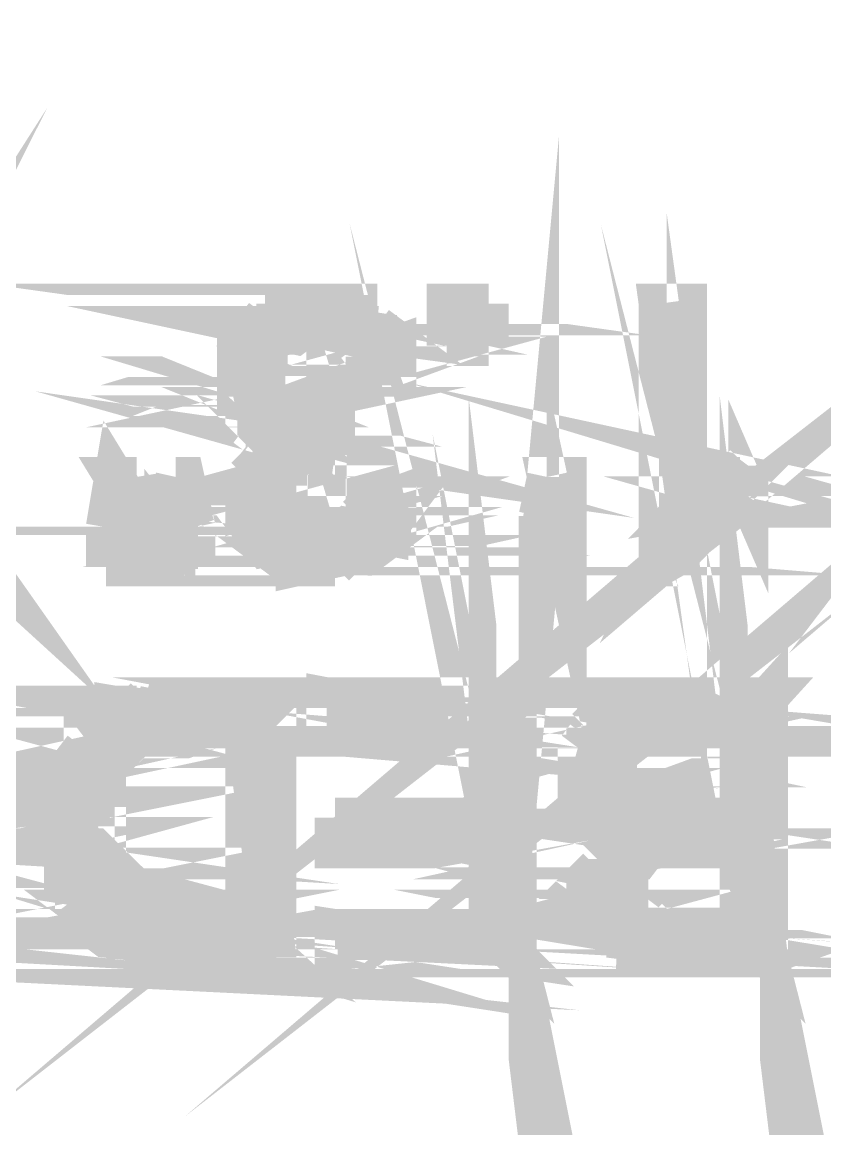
# Model space of a CAD drawing. Header units: inches. Extents: x -524 to 1067, y -71 to 1110.
# Drawn here: x 526.62 to 545.13, y 157.25 to 182.77 of the extents above; entities that cross this region are included whole.
import ezdxf

# ---------------------------------------------------------------- set-up
doc = ezdxf.new("R2010")
doc.units = ezdxf.units.IN
doc.header["$MEASUREMENT"] = 0
doc.layers.add('H', color=7, linetype='Continuous')
doc.layers.add('P', color=7, linetype='Continuous')

msp = doc.modelspace()

# ---------------------------------------------------------------- hatches: boundary and pattern name
at = {"layer": 'H', "linetype": 'Continuous'}
for points in [[(532.029, 175.761), (532.288, 175.951), (532.482, 175.951), (532.482, 176.21), (534.347, 176.21), (534.347, 175.951), (534.799, 175.951), (534.799, 175.761), (532.029, 175.761)], [(536.474, 175.308), (536.474, 176.21), (537.376, 176.21), (537.376, 175.308), (536.474, 175.308)], [(542.011, 171.575), (541.3, 170.159), (541.3, 176.21), (542.011, 176.21), (542.011, 171.575)], [(531.839, 175.502), (532.029, 175.761), (533.19, 175.761), (532.996, 175.502), (531.839, 175.502)], [(535.058, 175.502), (533.639, 175.761), (533.898, 175.761), (535.058, 175.502)], [(535.058, 175.502), (533.639, 175.761), (534.799, 175.761), (535.058, 175.502)], [(535.314, 175.308), (534.347, 175.502), (533.898, 175.502), (533.898, 175.761), (535.058, 175.502), (535.314, 175.308)], [(531.839, 175.308), (531.839, 175.502), (532.741, 175.502), (532.741, 175.308), (532.482, 175.308), (531.58, 175.053), (531.58, 175.308), (531.839, 175.308)], [(534.347, 175.308), (534.347, 175.502), (535.314, 175.308), (534.347, 175.308)], [(531.58, 174.6), (531.58, 175.053), (532.482, 175.308), (532.482, 175.053), (532.288, 175.053), (532.288, 174.341), (531.58, 174.6)], [(534.606, 174.6), (534.606, 175.053), (534.347, 175.308), (535.314, 175.308), (535.314, 174.6), (534.606, 174.6)], [(531.58, 174.341), (531.58, 174.6), (532.288, 174.341), (531.58, 174.341)], [(531.58, 173.699), (531.58, 174.341), (532.288, 174.341), (532.288, 173.892), (532.482, 173.892), (532.482, 173.699), (531.58, 173.699)], [(531.839, 173.443), (531.839, 173.699), (532.482, 173.699), (532.741, 173.443), (531.839, 173.443)], [(532.029, 173.184), (531.839, 173.443), (533.19, 173.443), (532.029, 173.184)], [(532.029, 173.184), (533.19, 173.443), (533.449, 173.184), (532.029, 173.184)], [(533.898, 172.735), (533.449, 173.184), (533.639, 173.184), (533.639, 173.443), (533.898, 172.735)], [(533.898, 172.735), (533.639, 173.443), (533.898, 173.443), (533.898, 172.735)], [(533.898, 172.735), (532.482, 172.991), (532.354, 173.119), (532.029, 173.184), (532.288, 173.184), (532.354, 173.119), (533.898, 172.735)], [(533.898, 172.735), (532.029, 173.184), (533.449, 173.184), (533.898, 172.735)], [(532.288, 172.735), (532.482, 172.991), (533.898, 172.735), (532.288, 172.735)], [(532.029, 172.476), (532.288, 172.735), (533.19, 172.735), (533.19, 172.476), (532.029, 172.476)], [(528.554, 170.159), (528.554, 171.126), (528.813, 172.283), (529.262, 172.283), (529.521, 171.126), (529.521, 170.159), (528.554, 170.159)], [(529.97, 170.159), (529.97, 171.126), (530.164, 172.283), (530.423, 172.283), (530.678, 171.126), (530.678, 170.159), (529.97, 170.159)], [(531.839, 171.126), (531.839, 172.283), (532.029, 172.476), (532.741, 172.476), (532.741, 172.283), (532.482, 172.283), (532.482, 171.316), (532.741, 171.316), (531.839, 171.126)], [(538.533, 170.159), (538.533, 171.316), (538.792, 172.283), (539.241, 172.283), (539.241, 170.159), (538.533, 170.159)], [(543.427, 171.834), (542.719, 172.024), (542.909, 172.283), (543.427, 171.834)], [(543.427, 171.834), (542.909, 172.283), (543.168, 172.283), (543.427, 171.834)], [(543.427, 171.834), (543.168, 172.283), (543.427, 172.476), (543.427, 171.834)], [(542.267, 171.834), (542.46, 172.024), (542.719, 172.024), (543.427, 171.834), (542.267, 171.834)], [(534.606, 171.575), (534.606, 171.834), (535.314, 171.834), (535.314, 171.316), (535.058, 171.126), (535.058, 170.867), (534.157, 171.126), (534.347, 171.126), (534.347, 171.316), (534.606, 171.575)], [(542.011, 171.575), (543.427, 171.834), (543.168, 171.575), (542.011, 171.575)], [(542.011, 171.575), (542.267, 171.834), (543.427, 171.834), (542.011, 171.575)], [(542.719, 171.316), (541.3, 170.159), (542.011, 171.575), (542.909, 171.575), (542.909, 171.316), (542.719, 171.316)], [(532.029, 170.867), (532.029, 171.126), (531.839, 171.126), (532.741, 171.316), (532.741, 171.126), (532.996, 170.867), (532.029, 170.867)], [(541.3, 170.159), (542.719, 171.316), (542.46, 171.126), (541.3, 170.159)], [(533.898, 170.867), (534.157, 171.126), (535.058, 170.867), (533.898, 170.867)], [(541.3, 170.159), (542.267, 170.932), (542.267, 171.126), (542.46, 171.126), (542.267, 170.932), (542.267, 170.867), (541.3, 170.159)], [(532.288, 170.673), (532.029, 170.867), (533.449, 170.867), (532.288, 170.673)], [(532.288, 170.673), (533.449, 170.867), (534.799, 170.673), (532.288, 170.673)], [(534.799, 170.673), (533.449, 170.867), (534.799, 170.867), (534.799, 170.673)], [(541.3, 170.159), (542.267, 170.867), (542.011, 170.673), (541.3, 170.159)], [(532.482, 170.418), (532.288, 170.673), (534.799, 170.673), (534.606, 170.418), (532.482, 170.418)], [(541.3, 170.159), (542.011, 170.673), (541.752, 170.418), (541.3, 170.159)], [(532.996, 170.159), (532.996, 170.418), (534.157, 170.418), (533.898, 170.159), (532.996, 170.159)], [(541.3, 170.159), (541.752, 170.418), (541.752, 170.159), (541.3, 170.159)], [(531.839, 166.49), (529.262, 166.939), (529.521, 167.198), (531.839, 166.49)], [(531.839, 166.49), (529.521, 167.198), (529.711, 167.198), (531.839, 166.49)], [(531.839, 166.49), (529.711, 167.198), (530.164, 167.198), (531.839, 166.49)], [(531.839, 166.49), (530.164, 167.198), (530.423, 167.198), (531.839, 166.49)], [(531.839, 166.49), (530.423, 167.198), (532.482, 167.198), (532.482, 161.147), (531.839, 166.49)], [(533.639, 166.49), (533.639, 167.198), (538.084, 167.198), (537.376, 166.49), (533.639, 166.49)], [(538.084, 161.147), (537.376, 166.49), (538.084, 167.198), (538.084, 161.147)], [(543.168, 166.49), (540.402, 166.939), (540.591, 166.939), (540.591, 167.198), (543.168, 166.49)], [(543.168, 166.49), (540.591, 167.198), (541.11, 167.198), (543.168, 166.49)], [(543.168, 166.49), (541.11, 167.198), (541.3, 167.198), (543.168, 166.49)], [(543.168, 166.49), (541.3, 167.198), (541.752, 167.198), (543.168, 166.49)], [(543.168, 166.49), (541.752, 167.198), (543.876, 167.198), (543.876, 161.147), (543.168, 166.49)], [(531.839, 166.49), (528.554, 166.68), (528.813, 166.68), (528.813, 166.939), (531.839, 166.49)], [(531.839, 166.49), (528.813, 166.939), (529.262, 166.939), (531.839, 166.49)], [(543.168, 166.49), (539.949, 166.68), (540.143, 166.68), (540.143, 166.939), (543.168, 166.49)], [(543.168, 166.49), (540.143, 166.939), (540.402, 166.939), (543.168, 166.49)], [(528.361, 166.49), (528.554, 166.68), (531.839, 166.49), (528.361, 166.49)], [(539.694, 166.49), (539.949, 166.68), (543.168, 166.49), (539.694, 166.49)], [(528.105, 166.231), (528.361, 166.49), (529.711, 166.49), (529.521, 166.231), (528.105, 166.231)], [(532.482, 161.147), (531.839, 161.855), (531.839, 166.49), (532.482, 161.147)], [(538.084, 161.147), (537.376, 163.72), (537.376, 166.49), (538.084, 161.147)], [(539.694, 166.231), (539.694, 166.49), (540.851, 166.49), (540.851, 166.231), (539.694, 166.231)], [(543.876, 161.147), (543.168, 163.72), (543.168, 166.49), (543.876, 161.147)], [(528.105, 166.038), (528.105, 166.231), (529.262, 166.231), (529.003, 166.038), (528.105, 166.038)], [(539.434, 166.038), (540.591, 166.231), (540.402, 166.038), (539.434, 166.038)], [(539.434, 166.038), (539.694, 166.231), (540.591, 166.231), (539.434, 166.038)], [(527.846, 165.782), (528.105, 166.038), (529.003, 166.038), (528.554, 165.523), (528.554, 164.622), (528.361, 164.622), (528.361, 163.72), (528.554, 163.465), (528.554, 162.753), (528.813, 162.753), (527.846, 162.563), (527.846, 163.012), (527.653, 163.271), (527.653, 165.071), (527.846, 165.33), (527.846, 165.782)], [(539.434, 164.881), (539.434, 166.038), (540.402, 166.038), (540.402, 165.523), (540.143, 165.523), (540.143, 165.33), (540.402, 165.071), (539.434, 164.881)], [(539.434, 164.881), (540.402, 165.071), (540.402, 164.881), (539.434, 164.881)], [(539.694, 164.622), (539.434, 164.881), (540.402, 164.881), (540.591, 164.622), (539.694, 164.622)], [(539.949, 164.363), (539.694, 164.622), (540.851, 164.622), (539.949, 164.363)], [(539.949, 164.363), (540.851, 164.622), (541.11, 164.363), (539.949, 164.363)], [(533.898, 163.72), (533.898, 164.363), (537.376, 163.72), (533.898, 163.72)], [(537.376, 163.72), (533.898, 164.363), (537.376, 164.363), (537.376, 163.72)], [(543.168, 163.72), (540.143, 164.173), (539.949, 164.363), (543.168, 163.72)], [(543.168, 163.72), (539.949, 164.363), (541.752, 164.363), (543.168, 163.72)], [(543.168, 163.72), (541.752, 164.363), (543.168, 164.363), (543.168, 163.72)], [(543.168, 163.72), (540.143, 164.173), (540.402, 164.173), (543.168, 163.72)], [(543.168, 163.72), (540.591, 163.914), (540.402, 164.173), (543.168, 163.72)], [(540.143, 163.72), (540.402, 163.914), (540.591, 163.914), (543.168, 163.72), (540.143, 163.72)], [(538.084, 161.147), (537.376, 161.855), (537.376, 163.72), (538.084, 161.147)], [(539.949, 163.271), (539.949, 163.465), (541.11, 163.72), (540.851, 163.465), (540.591, 163.465), (540.591, 163.271), (539.949, 163.271)], [(539.949, 163.465), (541.11, 163.72), (541.3, 163.72), (539.949, 163.465)], [(539.949, 163.465), (540.143, 163.72), (541.3, 163.72), (539.949, 163.465)], [(543.876, 161.147), (543.168, 161.855), (543.168, 163.72), (543.876, 161.147)], [(539.694, 163.012), (539.949, 163.271), (540.591, 163.012), (539.694, 163.012)], [(540.591, 163.012), (539.949, 163.271), (540.591, 163.271), (540.591, 163.012)], [(540.591, 162.563), (539.694, 162.753), (540.591, 163.012), (540.591, 162.563)], [(539.694, 162.753), (539.694, 163.012), (540.591, 163.012), (539.694, 162.753)], [(528.361, 162.111), (527.846, 162.563), (528.813, 162.753), (528.813, 162.563), (529.003, 162.304), (529.262, 162.304), (528.361, 162.111)], [(539.694, 162.304), (539.694, 162.753), (540.591, 162.563), (540.591, 162.304), (539.694, 162.304)], [(528.361, 162.111), (529.262, 162.304), (529.262, 162.111), (528.361, 162.111)], [(539.949, 161.855), (539.949, 162.304), (540.591, 162.304), (540.851, 162.111), (539.949, 161.855)], [(528.361, 161.855), (529.711, 162.111), (529.97, 161.855), (528.361, 161.855)], [(528.361, 161.855), (528.361, 162.111), (529.711, 162.111), (528.361, 161.855)], [(539.949, 161.855), (541.11, 162.111), (541.3, 161.855), (539.949, 161.855)], [(539.949, 161.855), (540.851, 162.111), (541.11, 162.111), (539.949, 161.855)], [(532.482, 161.147), (528.554, 161.596), (528.361, 161.855), (532.482, 161.147)], [(532.482, 161.147), (528.361, 161.855), (530.423, 161.855), (532.482, 161.147)], [(532.482, 161.147), (530.423, 161.855), (531.839, 161.855), (532.482, 161.147)], [(533.898, 161.147), (533.898, 161.855), (538.084, 161.147), (533.898, 161.147)], [(538.084, 161.147), (533.898, 161.855), (537.376, 161.855), (538.084, 161.147)], [(543.876, 161.147), (540.143, 161.596), (540.143, 161.789), (539.949, 161.855), (540.143, 161.855), (540.143, 161.789), (543.876, 161.147)], [(543.876, 161.147), (539.949, 161.855), (542.011, 161.855), (543.876, 161.147)], [(543.876, 161.147), (542.011, 161.855), (543.168, 161.855), (543.876, 161.147)], [(532.482, 161.147), (529.003, 161.403), (528.813, 161.596), (528.554, 161.596), (528.813, 161.596), (528.813, 161.596), (532.482, 161.147)], [(543.876, 161.147), (540.402, 161.403), (540.402, 161.596), (540.143, 161.596), (540.402, 161.596), (540.402, 161.596), (543.876, 161.147)], [(532.482, 161.147), (529.003, 161.403), (529.262, 161.403), (532.482, 161.147)], [(532.482, 161.147), (529.262, 161.403), (529.521, 161.403), (532.482, 161.147)], [(529.711, 161.147), (529.521, 161.403), (532.482, 161.147), (529.711, 161.147)], [(543.876, 161.147), (540.402, 161.403), (540.591, 161.403), (543.876, 161.147)], [(543.876, 161.147), (540.591, 161.403), (541.11, 161.403), (543.876, 161.147)], [(541.11, 161.147), (541.11, 161.403), (543.876, 161.147), (541.11, 161.147)]]:
    msp.add_hatch(color=256, dxfattribs=at).paths.add_polyline_path(points)

# ---------------------------------------------------------------- linework, layer by layer
at = {"layer": 'P', "const_width": 0.927}
for points in [[(542.46, 171.126), (541.3, 170.224), (542.654, 171.381)], [(547.289, 171.381), (547.095, 171.126), (545.935, 170.224), (547.289, 171.381)], [(523.211, 173.699), (522.758, 172.991), (523.211, 173.892), (523.211, 173.699)], [(538.726, 172.283), (538.533, 170.224), (538.533, 171.381)], [(541.946, 176.276), (541.3, 176.276), (541.946, 171.575), (541.946, 176.276)], [(537.376, 163.72), (538.018, 161.209), (537.376, 164.428), (537.376, 163.72)], [(543.168, 163.72), (543.811, 161.209), (543.168, 164.428), (543.168, 163.72)], [(502.801, 172.797), (501.644, 172.991), (503.06, 172.797)], [(534.347, 176.276), (532.482, 176.276), (534.347, 176.016), (534.347, 176.276)], [(532.482, 176.276), (534.347, 176.016), (532.482, 176.016)], [(532.741, 176.276), (534.347, 176.276), (532.482, 176.276), (532.741, 176.276)], [(532.482, 176.016), (532.482, 176.276)], [(534.091, 176.276), (532.741, 176.276)], [(532.741, 176.276), (532.93, 176.276)], [(534.091, 176.276), (532.741, 176.276)], [(532.741, 176.276), (534.347, 176.276), (534.091, 176.276)], [(533.19, 176.276), (533.832, 176.276), (532.93, 176.276), (533.19, 176.276)], [(533.832, 176.276), (532.93, 176.276), (534.091, 176.276), (533.832, 176.276)], [(532.93, 176.276), (534.091, 176.276), (532.93, 176.276), (532.93, 176.276), (534.091, 176.276), (532.93, 176.276)], [(534.091, 176.276), (534.091, 176.276), (532.93, 176.276)], [(533.383, 176.276), (533.639, 176.276), (533.383, 176.276), (533.19, 176.276)], [(533.19, 176.276), (533.383, 176.276)], [(533.639, 176.276), (533.19, 176.276), (533.832, 176.276), (533.639, 176.276)], [(533.639, 173.25), (533.639, 173.443), (533.832, 172.797)], [(537.376, 176.276), (536.409, 175.308)], [(537.376, 176.276), (536.409, 175.308)], [(536.409, 175.308), (536.409, 176.276), (537.376, 176.276)], [(537.376, 176.276), (537.376, 175.308), (537.376, 176.276)], [(537.376, 176.276), (537.376, 176.276)], [(537.376, 175.308), (537.376, 176.276)], [(541.3, 176.276), (541.946, 171.575)], [(541.3, 170.224), (541.3, 176.276)], [(534.799, 175.761), (532.029, 175.761), (532.222, 176.016)], [(532.482, 176.016), (534.54, 176.016), (532.222, 176.016), (532.482, 176.016)], [(534.54, 176.016), (532.222, 176.016), (534.799, 176.016), (534.54, 176.016)], [(532.222, 176.016), (534.799, 176.016), (532.222, 176.016), (532.222, 176.016), (534.799, 176.016)], [(532.222, 176.016), (534.799, 175.761), (534.799, 176.016)], [(532.222, 176.016), (534.799, 175.761)], [(534.347, 176.016), (532.482, 176.016), (534.54, 176.016), (534.347, 176.016)], [(533.19, 175.761), (532.029, 175.761), (532.93, 175.568), (533.19, 175.761)], [(531.773, 175.568), (532.029, 175.761)], [(533.383, 175.761), (532.029, 175.761)], [(532.029, 175.761), (533.383, 175.761)], [(532.029, 175.761), (532.93, 175.568)], [(532.029, 175.761), (533.383, 175.761)], [(533.383, 175.761), (532.029, 175.761), (532.029, 175.761), (533.383, 175.761)], [(532.029, 175.761), (533.383, 175.761)], [(532.029, 175.761), (533.383, 175.761)], [(533.383, 175.761), (534.799, 175.761), (532.029, 175.761)], [(534.799, 175.761), (532.029, 175.761)], [(532.029, 175.761), (534.799, 175.761)], [(532.029, 175.761), (534.799, 175.761)], [(534.799, 175.761), (532.029, 175.761), (532.029, 175.761)], [(533.383, 175.761), (534.799, 175.761)], [(534.799, 175.761), (533.383, 175.761)], [(533.383, 175.761), (533.383, 175.761)], [(534.799, 175.761), (535.058, 175.568), (533.639, 175.761)], [(533.639, 175.761), (535.058, 175.568), (533.639, 175.761)], [(533.639, 175.761), (534.799, 175.761)], [(533.832, 175.568), (533.832, 175.761)], [(533.832, 175.761), (535.058, 175.568)], [(534.799, 175.761), (534.799, 175.761)], [(535.248, 175.308), (534.091, 175.568), (535.058, 175.568)], [(532.93, 175.568), (531.773, 175.568)], [(531.773, 175.568), (532.93, 175.568)], [(532.93, 175.568), (531.773, 175.568)], [(531.773, 175.568), (532.741, 175.568), (532.93, 175.568)], [(531.773, 175.568), (532.741, 175.568)], [(532.741, 175.568), (531.773, 175.308), (531.773, 175.568)], [(532.741, 175.568), (531.773, 175.308)], [(532.93, 175.568), (531.773, 175.568)], [(535.248, 175.053), (534.54, 175.053), (535.248, 175.308), (535.248, 175.053)], [(532.741, 175.308), (532.741, 175.568)], [(535.058, 175.568), (533.832, 175.568)], [(533.832, 175.568), (534.091, 175.568)], [(535.058, 175.568), (533.832, 175.568)], [(535.248, 175.308), (534.091, 175.568)], [(534.091, 175.568), (534.347, 175.568)], [(534.091, 175.568), (535.058, 175.568)], [(535.058, 175.568), (534.091, 175.568), (534.091, 175.568), (535.058, 175.568)], [(534.091, 175.568), (535.058, 175.568)], [(534.091, 175.568), (535.058, 175.568)], [(534.347, 175.568), (535.248, 175.308), (534.347, 175.568)], [(534.347, 175.568), (535.248, 175.308)], [(535.058, 175.568), (535.248, 175.308)], [(535.058, 175.568), (535.058, 175.568)], [(540.591, 167.198), (543.168, 166.49), (540.851, 167.198), (540.591, 167.198)], [(532.482, 175.308), (531.58, 175.053), (532.482, 175.308)], [(532.741, 175.308), (531.58, 175.308)], [(531.58, 175.308), (531.773, 175.308)], [(532.741, 175.308), (531.58, 175.308)], [(531.58, 175.308), (532.482, 175.308), (532.741, 175.308)], [(531.58, 175.308), (532.482, 175.308)], [(532.482, 175.308), (531.58, 175.053), (531.58, 175.308)], [(531.773, 175.308), (532.741, 175.308)], [(531.773, 175.308), (532.741, 175.308)], [(534.54, 175.053), (535.248, 175.308), (534.347, 175.308)], [(534.347, 175.308), (534.54, 175.053)], [(535.248, 175.308), (534.347, 175.308), (534.347, 175.308)], [(534.347, 175.308), (535.248, 175.308)], [(534.347, 175.308), (535.248, 175.308)], [(535.248, 175.308), (535.248, 175.308), (534.347, 175.308)], [(534.54, 174.86), (535.248, 175.053), (535.248, 174.86)], [(536.409, 175.308), (537.376, 175.308)], [(532.222, 175.053), (531.58, 174.86), (532.222, 174.86)], [(531.58, 175.053), (532.222, 175.053), (531.58, 174.86), (531.58, 175.053)], [(531.58, 174.86), (532.222, 174.6), (531.58, 174.6), (531.58, 174.86)], [(532.482, 175.053), (531.58, 175.053), (532.222, 175.053), (532.482, 175.053)], [(531.58, 174.86), (532.222, 174.86)], [(532.222, 174.86), (531.58, 174.86)], [(531.58, 174.86), (531.58, 174.86)], [(532.222, 174.86), (531.58, 174.86)], [(531.58, 174.86), (532.222, 174.6)], [(532.222, 174.86), (532.222, 175.053)], [(532.222, 174.6), (532.222, 174.86)], [(534.54, 174.86), (535.248, 175.053), (534.54, 175.053)], [(535.248, 174.6), (534.54, 174.6), (535.248, 174.86), (535.248, 174.6)], [(534.54, 175.053), (534.54, 174.86)], [(534.54, 174.6), (535.248, 174.86)], [(535.248, 174.86), (534.54, 174.86)], [(534.54, 174.86), (534.54, 174.6)], [(535.248, 174.86), (534.54, 174.86)], [(534.54, 174.86), (535.248, 174.86), (535.248, 174.86), (534.54, 174.86)], [(535.248, 174.86), (534.54, 174.86)], [(534.54, 174.86), (534.54, 174.86)], [(535.248, 174.86), (534.54, 174.86)], [(532.222, 174.6), (531.58, 174.6), (532.222, 174.407), (532.222, 174.6)], [(532.222, 174.407), (531.58, 174.407), (531.58, 174.6)], [(531.58, 174.6), (532.222, 174.407)], [(532.222, 174.407), (531.58, 174.151), (532.222, 174.151)], [(531.58, 174.407), (532.222, 174.407), (531.58, 174.151)], [(531.58, 174.407), (532.222, 174.407)], [(532.222, 174.407), (531.58, 174.407)], [(531.58, 174.151), (531.58, 174.407)], [(531.58, 174.407), (532.222, 174.407), (532.222, 174.407)], [(532.222, 174.407), (531.58, 174.407), (532.222, 174.407)], [(531.58, 174.407), (532.222, 174.407)], [(532.222, 174.151), (532.222, 174.407)], [(531.58, 174.151), (532.222, 173.892), (531.58, 173.892)], [(531.58, 174.151), (532.222, 174.151)], [(532.222, 174.151), (531.58, 174.151)], [(531.58, 174.151), (531.58, 174.151)], [(532.222, 174.151), (531.58, 174.151)], [(531.58, 174.151), (532.222, 173.892), (532.222, 174.151)], [(531.58, 173.892), (531.58, 174.151)], [(531.58, 173.892), (532.482, 173.892), (531.58, 173.699)], [(532.482, 173.699), (531.773, 173.699), (532.741, 173.443), (532.482, 173.699)], [(532.222, 173.892), (531.58, 173.892), (532.482, 173.892), (532.222, 173.892)], [(531.58, 173.699), (531.58, 173.892)], [(532.482, 173.892), (531.58, 173.699)], [(531.58, 173.699), (532.482, 173.699), (532.482, 173.892)], [(547.544, 171.381), (546.647, 171.575), (547.289, 171.381), (547.544, 171.381)], [(539.175, 172.283), (539.175, 170.224), (538.726, 172.283), (539.175, 172.283)], [(532.482, 172.991), (533.832, 172.797), (532.222, 173.25), (532.482, 172.991)], [(531.773, 173.699), (532.741, 173.443), (531.773, 173.443)], [(531.58, 173.699), (532.482, 173.699)], [(532.482, 173.699), (531.773, 173.699), (531.58, 173.699)], [(532.482, 173.699), (531.773, 173.699)], [(531.773, 173.699), (532.482, 173.699)], [(531.773, 173.443), (531.773, 173.699)], [(538.018, 161.209), (537.376, 164.428), (537.376, 166.49), (538.018, 161.209)], [(543.811, 161.209), (543.168, 164.428), (543.168, 166.49), (543.811, 161.209)], [(543.168, 172.283), (543.362, 171.834), (543.362, 172.542)], [(532.741, 173.443), (531.773, 173.443)], [(531.773, 173.443), (532.741, 173.443)], [(532.93, 173.443), (531.773, 173.443), (533.19, 173.443)], [(531.773, 173.443), (533.19, 173.443)], [(532.029, 173.25), (531.773, 173.443)], [(532.741, 173.443), (531.773, 173.443), (531.773, 173.443)], [(531.773, 173.443), (532.741, 173.443), (531.773, 173.443)], [(532.741, 173.443), (531.773, 173.443)], [(531.773, 173.443), (532.741, 173.443)], [(532.741, 173.443), (532.741, 173.443), (531.773, 173.443)], [(533.19, 173.443), (533.383, 173.25), (532.029, 173.25)], [(532.029, 173.25), (533.19, 173.443)], [(533.19, 173.443), (532.029, 173.25)], [(533.19, 173.443), (532.93, 173.443)], [(533.639, 173.443), (533.832, 172.797)], [(533.832, 172.797), (533.832, 173.443), (533.639, 173.443)], [(533.832, 172.797), (533.832, 173.443)], [(533.832, 173.443), (533.832, 173.443)], [(533.832, 173.443), (533.832, 172.797)], [(523.66, 173.25), (522.758, 172.991), (525.788, 170.224), (523.66, 173.25)], [(529.456, 171.126), (528.748, 172.283), (528.554, 171.126)], [(533.383, 173.25), (532.029, 173.25), (533.383, 173.25), (533.383, 173.25)], [(532.222, 173.25), (532.029, 173.25)], [(532.029, 173.25), (533.832, 172.797)], [(533.383, 173.25), (532.029, 173.25)], [(532.029, 173.25), (533.832, 172.797)], [(532.029, 173.25), (533.832, 172.797), (532.029, 173.25)], [(532.029, 173.25), (532.029, 173.25)], [(533.832, 172.797), (532.222, 173.25)], [(533.832, 172.797), (533.383, 173.25)], [(533.383, 173.25), (533.832, 172.797)], [(533.639, 173.25), (533.383, 173.25)], [(533.832, 172.797), (533.639, 173.25)], [(533.832, 172.797), (533.639, 173.25)], [(532.029, 172.542), (533.19, 172.797), (533.19, 172.542)], [(532.482, 172.991), (532.222, 172.797)], [(533.639, 172.797), (532.482, 172.991)], [(533.639, 172.797), (532.482, 172.991), (533.832, 172.797)], [(532.482, 172.991), (533.832, 172.797), (532.482, 172.991)], [(532.482, 172.991), (532.482, 172.991)], [(533.832, 172.797), (532.482, 172.991)], [(532.482, 172.991), (532.482, 172.991)], [(532.482, 172.991), (533.832, 172.797)], [(532.029, 172.542), (533.19, 172.797)], [(532.222, 172.797), (532.029, 172.542)], [(532.222, 172.797), (533.639, 172.797)], [(533.19, 172.797), (532.222, 172.797)], [(533.19, 172.797), (532.222, 172.797)], [(532.222, 172.797), (533.383, 172.797), (533.19, 172.797)], [(532.222, 172.797), (533.383, 172.797)], [(533.639, 172.797), (532.222, 172.797)], [(532.222, 172.797), (533.639, 172.797), (532.222, 172.797), (532.222, 172.797), (533.639, 172.797), (532.222, 172.797)], [(533.383, 172.797), (533.639, 172.797)], [(533.832, 172.797), (533.639, 172.797)], [(533.639, 172.797), (533.639, 172.797)], [(531.773, 172.283), (532.029, 172.542)], [(532.93, 172.542), (532.029, 172.542)], [(532.029, 172.542), (532.93, 172.542)], [(532.93, 172.542), (532.029, 172.542)], [(532.029, 172.542), (532.741, 172.542), (532.93, 172.542)], [(532.029, 172.542), (532.741, 172.542)], [(532.741, 172.542), (532.029, 172.542)], [(532.029, 172.542), (532.029, 172.542)], [(532.741, 172.542), (532.029, 172.542)], [(532.029, 172.542), (532.741, 172.283), (532.741, 172.542)], [(532.029, 172.542), (532.741, 172.283)], [(533.19, 172.542), (532.029, 172.542)], [(532.029, 172.542), (533.19, 172.542)], [(532.93, 172.542), (532.029, 172.542)], [(532.029, 172.542), (532.029, 172.542), (532.93, 172.542)], [(533.19, 172.542), (532.029, 172.542)], [(542.654, 172.089), (542.909, 172.283), (543.362, 171.834)], [(543.362, 172.542), (543.168, 172.283)], [(543.362, 171.834), (543.362, 172.542)], [(543.362, 172.542), (543.362, 172.542)], [(543.362, 172.542), (543.362, 171.834)], [(529.456, 171.126), (528.748, 172.283), (529.262, 172.283)], [(532.482, 172.283), (531.773, 172.089), (532.482, 172.089), (532.482, 172.283)], [(529.262, 172.283), (529.456, 171.126)], [(530.164, 172.283), (529.905, 171.126)], [(530.613, 171.126), (530.164, 172.283)], [(530.613, 171.126), (530.164, 172.283)], [(530.164, 172.283), (530.357, 172.283), (530.613, 171.126)], [(532.741, 172.283), (531.773, 172.283)], [(532.741, 172.283), (531.773, 172.283)], [(531.773, 172.283), (532.482, 172.283)], [(531.773, 172.283), (532.482, 172.283)], [(532.482, 172.283), (531.773, 172.089), (531.773, 172.283)], [(531.773, 172.089), (532.482, 172.089)], [(532.482, 172.089), (531.773, 172.089), (531.773, 172.089), (532.482, 172.089)], [(531.773, 172.089), (532.482, 171.834), (532.482, 172.089)], [(531.773, 172.089), (532.482, 171.834)], [(532.482, 171.834), (531.773, 171.834), (531.773, 172.089)], [(532.482, 172.283), (532.741, 172.283)], [(538.726, 172.283), (538.533, 170.224)], [(538.533, 171.381), (538.726, 172.283)], [(539.175, 170.224), (538.726, 172.283)], [(539.175, 172.283), (539.175, 171.381), (539.175, 172.283)], [(539.175, 172.283), (539.175, 172.283)], [(539.175, 171.381), (539.175, 172.283)], [(539.175, 172.283), (539.175, 170.224)], [(542.201, 171.834), (543.362, 171.834), (542.46, 172.089), (542.201, 171.834)], [(543.362, 171.834), (542.46, 172.089)], [(542.46, 172.089), (542.654, 172.089)], [(542.654, 172.089), (543.362, 171.834)], [(542.654, 172.089), (543.362, 171.834), (542.654, 172.089), (543.362, 171.834), (542.654, 172.089), (542.654, 172.089), (543.362, 171.834)], [(542.909, 172.283), (543.362, 171.834)], [(543.168, 172.283), (542.909, 172.283)], [(543.362, 171.834), (543.168, 172.283)], [(543.362, 171.834), (543.168, 172.283)], [(543.168, 172.283), (543.168, 172.283)], [(543.168, 172.283), (543.362, 171.834)], [(546.836, 171.834), (547.997, 171.834), (547.095, 172.089), (546.836, 171.834)], [(530.613, 170.224), (529.905, 171.126), (529.905, 170.224)], [(532.482, 171.834), (531.773, 171.834), (532.482, 171.834), (532.482, 171.834), (531.773, 171.834)], [(532.482, 171.834), (531.773, 171.575), (531.773, 171.834)], [(532.482, 171.834), (531.773, 171.575)], [(535.248, 171.834), (534.54, 171.575), (535.248, 171.575), (535.248, 171.834)], [(532.482, 171.575), (532.482, 171.834)], [(534.54, 171.834), (535.248, 171.834), (534.54, 171.834), (535.248, 171.834), (534.54, 171.575), (534.54, 171.834)], [(543.362, 171.834), (541.946, 171.575), (542.201, 171.834)], [(543.362, 171.834), (543.168, 171.575), (541.946, 171.575)], [(541.946, 171.575), (543.362, 171.834)], [(542.201, 171.834), (543.362, 171.834), (542.201, 171.834), (543.362, 171.834)], [(547.997, 171.834), (547.738, 171.575), (546.647, 171.575), (547.997, 171.834)], [(531.773, 171.575), (532.482, 171.575)], [(531.773, 171.575), (532.482, 171.575)], [(532.482, 171.575), (531.773, 171.381)], [(531.773, 171.381), (531.773, 171.575)], [(532.482, 171.575), (531.773, 171.381)], [(532.482, 171.381), (532.482, 171.575)], [(534.347, 171.381), (534.54, 171.575)], [(534.54, 171.575), (535.248, 171.575), (534.54, 171.575), (534.54, 171.575), (535.248, 171.575)], [(534.54, 171.575), (535.248, 171.381), (535.248, 171.575)], [(534.54, 171.575), (535.248, 171.381)], [(542.654, 171.381), (541.3, 170.224), (541.946, 171.575)], [(541.3, 170.224), (542.201, 171.126), (542.201, 170.932)], [(541.946, 171.575), (541.3, 170.224)], [(543.168, 171.575), (541.946, 171.575), (543.168, 171.575), (543.168, 171.575), (541.946, 171.575), (543.168, 171.575)], [(541.946, 171.575), (541.946, 171.575), (543.168, 171.575)], [(541.946, 171.575), (542.909, 171.575)], [(542.909, 171.575), (541.946, 171.575), (542.909, 171.575)], [(542.909, 171.381), (541.946, 171.575)], [(541.946, 171.575), (542.654, 171.381)], [(541.946, 171.575), (542.654, 171.381)], [(542.909, 171.575), (543.168, 171.575)], [(531.773, 171.381), (532.741, 171.381), (531.773, 171.126)], [(535.248, 171.381), (534.347, 171.126), (535.058, 171.126), (535.248, 171.381)], [(532.741, 171.381), (531.773, 171.126), (532.741, 171.381)], [(531.773, 171.381), (532.482, 171.381)], [(531.773, 171.381), (532.482, 171.381)], [(532.482, 171.381), (531.773, 171.381)], [(531.773, 171.381), (531.773, 171.381)], [(532.482, 171.381), (531.773, 171.381)], [(531.773, 171.381), (532.741, 171.381)], [(531.773, 171.126), (531.773, 171.381)], [(532.741, 171.381), (532.482, 171.381)], [(535.248, 171.381), (534.347, 171.381)], [(535.248, 171.381), (534.347, 171.381)], [(534.347, 171.381), (535.248, 171.381), (535.248, 171.381), (534.347, 171.381)], [(535.248, 171.381), (534.347, 171.126), (534.347, 171.381)], [(539.175, 170.224), (539.175, 171.381)], [(542.654, 171.381), (542.46, 171.126)], [(542.654, 171.381), (542.909, 171.381)], [(528.554, 170.224), (529.456, 170.224), (528.554, 171.126)], [(528.554, 171.126), (528.554, 170.224)], [(529.456, 170.224), (528.554, 171.126)], [(528.554, 171.126), (529.456, 171.126), (529.456, 170.224)], [(528.554, 171.126), (529.456, 171.126)], [(535.058, 171.126), (534.091, 171.126), (535.058, 170.932), (535.058, 171.126)], [(530.613, 170.224), (529.905, 171.126)], [(529.905, 171.126), (530.613, 171.126)], [(529.905, 171.126), (530.613, 171.126)], [(530.613, 171.126), (530.613, 170.224)], [(534.091, 171.126), (535.058, 170.932), (534.091, 171.126), (535.058, 170.932), (533.832, 170.932), (534.091, 171.126)], [(532.741, 171.126), (531.773, 171.126)], [(531.773, 171.126), (532.741, 171.126)], [(531.773, 171.126), (532.741, 171.126)], [(532.741, 171.126), (532.029, 171.126), (531.773, 171.126)], [(532.741, 171.126), (532.029, 171.126)], [(532.029, 171.126), (532.93, 170.932)], [(532.029, 171.126), (532.93, 170.932)], [(532.029, 170.932), (532.029, 171.126)], [(532.741, 171.126), (532.741, 171.126)], [(532.93, 170.932), (532.741, 171.126)], [(534.347, 171.126), (535.058, 171.126), (534.091, 171.126), (534.347, 171.126)], [(541.3, 170.224), (542.201, 171.126), (542.46, 171.126), (541.3, 170.224)], [(542.46, 171.126), (541.3, 170.224), (542.46, 171.126), (542.46, 171.126)], [(534.799, 170.673), (532.222, 170.673), (533.383, 170.932)], [(532.029, 170.932), (533.383, 170.932), (532.222, 170.673), (532.029, 170.932)], [(532.93, 170.932), (532.029, 170.932), (532.93, 170.932)], [(533.19, 170.932), (532.029, 170.932), (533.383, 170.932), (533.19, 170.932)], [(532.93, 170.932), (532.029, 170.932), (532.93, 170.932), (532.029, 170.932), (532.029, 170.932), (532.93, 170.932)], [(532.93, 170.932), (532.029, 170.932)], [(532.222, 170.673), (533.383, 170.932), (533.383, 170.932), (532.222, 170.673)], [(533.383, 170.932), (534.799, 170.673)], [(534.799, 170.673), (533.639, 170.932), (533.383, 170.932)], [(533.383, 170.932), (534.799, 170.673)], [(534.799, 170.673), (533.639, 170.932)], [(533.639, 170.932), (534.799, 170.932)], [(533.639, 170.932), (534.799, 170.932)], [(534.799, 170.932), (533.832, 170.932), (533.639, 170.932)], [(534.799, 170.932), (533.832, 170.932), (533.832, 170.932)], [(533.832, 170.932), (534.799, 170.932)], [(535.058, 170.932), (533.832, 170.932)], [(533.832, 170.932), (534.799, 170.932), (535.058, 170.932)], [(534.799, 170.932), (534.799, 170.673)], [(541.3, 170.224), (542.201, 170.932)], [(542.201, 170.932), (541.3, 170.224)], [(542.201, 170.932), (541.946, 170.673)], [(534.799, 170.673), (532.222, 170.673), (534.54, 170.48), (534.799, 170.673)], [(532.222, 170.673), (534.54, 170.48), (532.482, 170.48), (532.222, 170.673)], [(534.799, 170.673), (532.222, 170.673)], [(532.222, 170.673), (534.799, 170.673)], [(534.799, 170.673), (532.222, 170.673)], [(532.222, 170.673), (534.799, 170.673)], [(534.799, 170.673), (532.222, 170.673), (532.222, 170.673)], [(532.222, 170.673), (534.799, 170.673)], [(541.3, 170.224), (541.946, 170.673)], [(541.946, 170.673), (541.3, 170.224)], [(541.946, 170.673), (541.3, 170.224), (541.946, 170.673), (541.946, 170.673)], [(541.946, 170.673), (541.752, 170.48)], [(534.091, 170.48), (532.93, 170.224), (533.832, 170.224)], [(532.93, 170.48), (534.091, 170.48), (532.93, 170.224), (532.93, 170.48)], [(532.482, 170.48), (534.347, 170.48), (532.482, 170.48)], [(534.54, 170.48), (532.482, 170.48), (534.347, 170.48), (534.54, 170.48)], [(532.741, 170.48), (534.347, 170.48), (532.741, 170.48), (534.347, 170.48), (532.93, 170.48), (532.741, 170.48)], [(532.741, 170.48), (534.347, 170.48), (534.347, 170.48), (532.741, 170.48)], [(534.347, 170.48), (532.93, 170.48), (534.091, 170.48), (534.347, 170.48)], [(533.832, 170.224), (534.091, 170.48)], [(541.752, 170.48), (541.3, 170.224), (541.752, 170.48)], [(541.752, 170.48), (541.3, 170.224)], [(541.752, 170.48), (541.3, 170.224), (541.752, 170.48)], [(541.752, 170.48), (541.752, 170.48)], [(529.905, 170.224), (530.613, 170.224)], [(532.93, 170.224), (533.832, 170.224), (533.19, 170.224), (532.93, 170.224)], [(533.832, 170.224), (533.19, 170.224), (533.832, 170.224), (533.832, 170.224), (533.19, 170.224)], [(533.832, 170.224), (533.383, 170.224), (533.19, 170.224)], [(533.832, 170.224), (533.383, 170.224), (533.832, 170.224)], [(533.639, 170.224), (533.383, 170.224), (533.639, 170.224)], [(538.533, 170.224), (539.175, 170.224)], [(541.752, 170.224), (541.3, 170.224), (541.752, 170.224), (541.752, 170.224)], [(538.018, 167.198), (537.376, 166.49), (538.018, 161.209), (538.018, 167.198)], [(543.811, 167.198), (543.168, 166.49), (543.811, 161.209), (543.811, 167.198)], [(537.376, 166.49), (533.639, 167.198), (538.018, 167.198), (537.376, 166.49)], [(529.456, 167.198), (529.262, 167.005)], [(531.773, 166.49), (529.456, 167.198)], [(529.456, 167.198), (531.773, 166.49), (529.456, 167.198), (529.456, 167.198)], [(529.711, 167.198), (531.773, 166.49), (529.711, 167.198)], [(529.711, 167.198), (531.773, 166.49)], [(531.773, 166.49), (529.905, 167.198), (529.711, 167.198)], [(531.773, 166.49), (529.905, 167.198)], [(529.905, 167.198), (530.164, 167.198), (531.773, 166.49)], [(530.164, 167.198), (531.773, 166.49), (530.164, 167.198)], [(530.164, 167.198), (530.164, 167.198)], [(530.357, 167.198), (531.773, 166.49), (530.357, 167.198)], [(530.357, 167.198), (532.482, 167.198), (531.773, 166.49)], [(531.773, 166.49), (530.357, 167.198)], [(532.482, 167.198), (531.773, 166.49)], [(532.482, 161.209), (532.482, 167.198)], [(533.639, 166.49), (537.376, 166.49), (533.639, 167.198), (533.639, 166.49)], [(543.168, 166.49), (541.493, 167.198), (541.752, 167.198)], [(543.168, 166.49), (540.591, 167.005), (540.591, 167.198)], [(540.591, 167.198), (543.168, 166.49)], [(543.168, 166.49), (540.851, 167.198)], [(540.851, 167.198), (541.044, 167.198), (543.168, 166.49)], [(541.044, 167.198), (543.168, 166.49), (541.044, 167.198)], [(541.044, 167.198), (541.044, 167.198)], [(541.3, 167.198), (543.168, 166.49), (541.3, 167.198)], [(541.3, 167.198), (543.168, 166.49)], [(541.493, 167.198), (541.3, 167.198)], [(543.168, 166.49), (541.493, 167.198)], [(541.752, 167.198), (543.168, 166.49)], [(541.752, 167.198), (543.811, 167.198), (543.168, 166.49)], [(543.168, 166.49), (541.752, 167.198)], [(531.773, 166.49), (529.003, 167.005), (529.262, 167.005)], [(531.773, 166.49), (528.748, 166.746), (528.748, 167.005), (531.773, 166.49)], [(528.748, 167.005), (531.773, 166.49), (529.003, 167.005), (528.748, 167.005)], [(529.262, 167.005), (531.773, 166.49)], [(529.262, 167.005), (531.773, 166.49)], [(529.262, 167.005), (531.773, 166.49), (529.262, 167.005)], [(529.262, 167.005), (529.262, 167.005)], [(540.143, 166.746), (540.143, 167.005)], [(540.143, 167.005), (543.168, 166.49)], [(540.143, 167.005), (543.168, 166.49), (540.336, 167.005), (540.143, 167.005)], [(543.168, 166.49), (540.336, 167.005), (540.336, 167.005), (543.168, 166.49)], [(540.336, 167.005), (543.168, 166.49)], [(540.591, 167.005), (540.336, 167.005)], [(543.168, 166.49), (540.591, 167.005)], [(528.554, 166.746), (528.295, 166.49)], [(531.773, 166.49), (528.554, 166.746)], [(531.773, 166.49), (528.554, 166.746)], [(528.554, 166.746), (528.554, 166.746)], [(528.554, 166.746), (531.773, 166.49)], [(528.554, 166.746), (531.773, 166.49)], [(531.773, 166.49), (528.748, 166.746), (528.554, 166.746)], [(539.628, 166.49), (543.168, 166.49), (539.883, 166.746)], [(539.883, 166.746), (539.628, 166.49)], [(543.168, 166.49), (539.883, 166.746)], [(539.883, 166.746), (539.883, 166.746)], [(539.883, 166.746), (543.168, 166.49)], [(539.883, 166.746), (543.168, 166.49)], [(540.143, 166.746), (539.883, 166.746)], [(543.168, 166.49), (540.143, 166.746)], [(543.168, 166.49), (540.143, 166.746)], [(529.711, 166.49), (528.295, 166.49), (529.456, 166.297)], [(528.295, 166.49), (529.456, 166.297), (528.04, 166.297)], [(528.04, 166.297), (528.295, 166.49)], [(529.711, 166.49), (528.295, 166.49)], [(528.295, 166.49), (529.711, 166.49)], [(529.711, 166.49), (528.295, 166.49), (529.905, 166.49), (529.711, 166.49)], [(528.295, 166.49), (529.905, 166.49), (530.164, 166.49), (528.295, 166.49)], [(530.164, 166.49), (528.295, 166.49)], [(528.295, 166.49), (530.164, 166.49)], [(531.773, 166.49), (530.357, 166.49), (528.295, 166.49)], [(528.295, 166.49), (531.773, 166.49)], [(530.357, 166.49), (528.295, 166.49), (530.164, 166.49)], [(528.295, 166.49), (530.164, 166.49)], [(530.164, 166.49), (528.295, 166.49), (528.295, 166.49)], [(528.295, 166.49), (531.773, 166.49)], [(529.456, 166.297), (529.711, 166.49)], [(530.164, 166.49), (530.357, 166.49)], [(531.773, 166.49), (531.773, 161.855)], [(532.482, 161.209), (531.773, 166.49)], [(531.773, 166.49), (532.482, 161.209)], [(539.628, 166.49), (540.851, 166.297), (539.628, 166.297)], [(541.044, 166.49), (539.628, 166.49)], [(539.628, 166.49), (541.044, 166.49)], [(540.851, 166.49), (539.628, 166.49)], [(539.628, 166.49), (540.851, 166.297)], [(539.628, 166.297), (539.628, 166.49)], [(541.3, 166.49), (539.628, 166.49)], [(539.628, 166.49), (541.3, 166.49)], [(541.044, 166.49), (539.628, 166.49)], [(539.628, 166.49), (541.044, 166.49)], [(541.752, 166.49), (539.628, 166.49), (543.168, 166.49)], [(541.752, 166.49), (539.628, 166.49), (541.493, 166.49)], [(539.628, 166.49), (541.493, 166.49)], [(541.3, 166.49), (539.628, 166.49)], [(539.628, 166.49), (541.3, 166.49)], [(541.3, 166.49), (539.628, 166.49)], [(539.628, 166.49), (539.628, 166.49)], [(540.851, 166.297), (540.851, 166.49)], [(541.044, 166.49), (541.044, 166.49)], [(541.493, 166.49), (541.3, 166.49)], [(541.493, 166.49), (541.752, 166.49)], [(543.168, 166.49), (541.752, 166.49)], [(528.04, 166.297), (529.003, 166.038), (528.04, 166.038), (528.04, 166.297)], [(529.456, 166.297), (528.04, 166.297)], [(528.04, 166.297), (529.456, 166.297)], [(529.456, 166.297), (528.04, 166.297)], [(528.04, 166.297), (529.262, 166.297), (529.456, 166.297)], [(528.04, 166.297), (529.262, 166.297)], [(529.262, 166.297), (528.04, 166.297), (528.04, 166.297), (529.262, 166.297)], [(528.04, 166.297), (529.003, 166.038), (529.262, 166.297)], [(539.628, 166.297), (540.591, 166.297), (539.434, 166.038)], [(540.591, 166.297), (540.336, 166.038), (539.434, 166.038)], [(539.434, 166.038), (540.591, 166.297)], [(539.434, 166.038), (539.628, 166.297)], [(540.851, 166.297), (539.628, 166.297)], [(539.628, 166.297), (540.851, 166.297)], [(540.591, 166.297), (539.628, 166.297)], [(539.628, 166.297), (540.591, 166.297)], [(540.591, 166.297), (540.591, 166.297)], [(529.003, 166.038), (527.846, 165.782), (528.748, 165.782), (529.003, 166.038)], [(529.003, 166.038), (527.846, 165.782), (528.04, 166.038)], [(529.003, 166.038), (528.04, 166.038)], [(528.04, 166.038), (529.003, 166.038)], [(529.003, 166.038), (528.04, 166.038)], [(528.04, 166.038), (529.003, 166.038)], [(528.04, 166.038), (529.003, 166.038)], [(529.003, 166.038), (529.003, 166.038)], [(540.336, 166.038), (539.434, 166.038), (540.336, 165.782), (540.336, 166.038)], [(539.434, 166.038), (540.336, 165.782), (539.434, 165.782)], [(540.336, 166.038), (539.434, 166.038)], [(539.434, 166.038), (540.336, 166.038)], [(539.434, 165.782), (539.434, 166.038)], [(540.336, 166.038), (539.434, 166.038), (539.434, 166.038)], [(539.434, 166.038), (540.336, 166.038)], [(528.748, 165.782), (527.846, 165.589), (528.554, 165.589), (528.748, 165.782)], [(527.846, 165.782), (528.748, 165.782), (527.846, 165.782), (527.846, 165.782), (528.748, 165.782), (527.846, 165.782)], [(528.748, 165.782), (528.748, 165.782), (527.846, 165.782)], [(528.748, 165.782), (527.846, 165.589), (527.846, 165.782)], [(540.336, 165.782), (539.434, 165.782), (540.336, 165.589), (540.336, 165.782)], [(539.434, 165.782), (540.336, 165.589), (539.434, 165.589)], [(539.434, 165.589), (539.434, 165.782)], [(528.554, 165.589), (527.846, 165.33), (528.554, 165.33), (528.554, 165.589)], [(528.554, 165.33), (527.587, 165.136), (527.846, 165.33)], [(527.846, 165.589), (528.554, 165.589), (527.846, 165.33)], [(527.846, 165.33), (527.846, 165.589)], [(540.143, 165.589), (539.434, 165.33), (540.143, 165.33)], [(540.336, 165.589), (539.434, 165.589), (540.143, 165.589), (540.336, 165.589)], [(539.434, 165.589), (540.143, 165.589)], [(540.143, 165.589), (539.434, 165.589)], [(539.434, 165.589), (539.434, 165.589)], [(540.143, 165.589), (539.434, 165.589)], [(539.434, 165.589), (540.143, 165.589), (540.143, 165.589), (539.434, 165.589)], [(540.143, 165.589), (539.434, 165.33)], [(539.434, 165.33), (539.434, 165.589)], [(540.143, 165.33), (540.143, 165.589)], [(528.554, 165.33), (527.587, 165.136)], [(527.587, 165.136), (528.554, 165.136), (528.554, 165.33)], [(527.846, 165.33), (528.554, 165.33), (527.846, 165.33), (527.846, 165.33), (528.554, 165.33), (527.846, 165.33)], [(528.554, 165.33), (528.554, 165.33), (527.846, 165.33)], [(539.434, 165.33), (540.143, 165.33), (539.434, 165.136), (539.434, 165.33)], [(540.143, 165.33), (539.434, 165.136)], [(540.336, 165.136), (540.143, 165.33)], [(527.587, 165.136), (528.554, 165.136)], [(528.554, 165.136), (527.587, 165.136), (527.587, 165.136), (528.554, 165.136)], [(527.587, 165.136), (528.554, 165.136)], [(527.587, 165.136), (528.554, 165.136)], [(528.554, 165.136), (527.587, 164.881)], [(527.587, 164.881), (527.587, 165.136)], [(528.554, 165.136), (527.587, 164.881)], [(528.554, 165.136), (528.554, 165.136)], [(528.554, 164.881), (528.554, 165.136)], [(540.336, 165.136), (539.434, 164.881), (540.336, 165.136)], [(539.434, 165.136), (540.336, 165.136)], [(539.434, 165.136), (540.336, 165.136)], [(540.336, 165.136), (539.434, 164.881)], [(539.434, 164.881), (539.434, 165.136)], [(528.554, 164.881), (527.587, 164.687), (528.554, 164.687), (528.554, 164.881)], [(527.587, 164.881), (528.554, 164.881)], [(527.587, 164.881), (528.554, 164.881)], [(528.554, 164.881), (527.587, 164.687), (527.587, 164.881)], [(527.587, 164.687), (528.554, 164.687), (527.587, 164.687), (527.587, 164.687), (528.554, 164.687)], [(527.587, 164.687), (528.295, 164.687), (528.554, 164.687)], [(527.587, 164.687), (528.295, 164.687)], [(528.295, 164.687), (527.587, 164.428), (527.587, 164.687)], [(528.295, 164.687), (527.587, 164.428)], [(528.295, 164.428), (528.295, 164.687)], [(540.851, 164.687), (541.044, 164.428), (539.883, 164.428), (540.851, 164.687)], [(539.628, 164.687), (540.851, 164.687), (539.628, 164.687), (540.851, 164.687), (539.883, 164.428)], [(540.336, 164.881), (539.434, 164.881)], [(539.434, 164.881), (540.336, 164.881)], [(540.336, 164.881), (539.434, 164.881)], [(539.434, 164.881), (540.591, 164.687)], [(539.434, 164.881), (540.591, 164.687)], [(540.591, 164.687), (539.628, 164.687), (539.434, 164.881)], [(540.336, 164.881), (539.434, 164.881), (539.434, 164.881)], [(539.434, 164.881), (540.336, 164.881)], [(539.883, 164.428), (539.628, 164.687)], [(540.591, 164.687), (539.628, 164.687), (540.591, 164.687), (540.591, 164.687), (539.628, 164.687), (540.591, 164.687)], [(539.628, 164.687), (539.628, 164.687), (540.591, 164.687)], [(539.628, 164.687), (540.851, 164.687), (540.591, 164.687)], [(539.628, 164.687), (540.851, 164.687), (540.851, 164.687), (539.628, 164.687)], [(540.591, 164.687), (540.336, 164.881)], [(520.441, 164.428), (520.185, 164.173), (523.47, 163.979), (520.441, 164.428)], [(527.587, 164.428), (528.295, 164.428)], [(527.587, 164.428), (528.295, 164.428)], [(528.295, 164.428), (527.587, 164.173)], [(527.587, 164.173), (527.587, 164.428)], [(528.295, 164.428), (527.587, 164.173)], [(528.295, 164.173), (528.295, 164.428)], [(533.832, 164.428), (533.832, 163.72), (537.376, 163.72)], [(537.376, 163.72), (533.832, 164.428)], [(533.832, 164.428), (537.376, 164.428), (533.832, 164.428), (533.832, 164.428), (537.376, 164.428)], [(533.832, 164.428), (537.376, 163.72)], [(537.376, 163.72), (537.376, 164.428)], [(541.493, 164.428), (539.883, 164.428), (541.493, 164.428)], [(541.752, 164.428), (539.883, 164.428)], [(539.883, 164.428), (541.752, 164.428)], [(541.493, 164.428), (539.883, 164.428), (541.3, 164.428), (541.493, 164.428)], [(539.883, 164.428), (541.3, 164.428), (541.044, 164.428), (539.883, 164.428)], [(541.044, 164.428), (539.883, 164.428), (541.044, 164.428), (541.044, 164.428)], [(543.168, 163.72), (539.883, 164.428)], [(539.883, 164.428), (540.143, 164.173)], [(543.168, 163.72), (539.883, 164.428)], [(539.883, 164.428), (539.883, 164.428)], [(539.883, 164.428), (543.168, 163.72)], [(541.752, 164.428), (539.883, 164.428)], [(539.883, 164.428), (543.168, 163.72)], [(541.752, 164.428), (541.752, 164.428)], [(543.168, 163.72), (541.752, 164.428)], [(541.752, 164.428), (543.168, 164.428), (541.752, 164.428), (541.752, 164.428), (543.168, 164.428)], [(541.752, 164.428), (543.168, 163.72)], [(543.168, 163.72), (543.168, 164.428)], [(528.295, 164.173), (527.587, 163.979), (528.295, 163.979)], [(527.587, 164.173), (528.295, 164.173)], [(527.587, 164.173), (528.295, 164.173)], [(528.295, 164.173), (527.587, 163.979), (527.587, 164.173)], [(528.295, 163.979), (528.295, 164.173)], [(540.336, 164.173), (543.168, 163.72), (540.143, 164.173), (540.336, 164.173)], [(543.168, 163.72), (540.143, 164.173), (540.143, 164.173), (543.168, 163.72)], [(540.143, 164.173), (543.168, 163.72)], [(540.336, 164.173), (540.591, 163.979)], [(543.168, 163.72), (540.336, 164.173)], [(519.733, 163.72), (521.342, 163.979), (521.601, 163.979), (519.733, 163.72)], [(519.733, 163.979), (521.601, 163.979), (519.733, 163.72), (519.733, 163.979)], [(528.295, 163.72), (527.587, 163.72), (528.554, 163.465), (528.295, 163.72)], [(527.587, 163.979), (528.295, 163.979)], [(528.295, 163.979), (527.587, 163.979), (527.587, 163.979), (528.295, 163.979)], [(527.587, 163.979), (528.295, 163.72), (528.295, 163.979)], [(527.587, 163.979), (528.295, 163.72)], [(528.295, 163.72), (527.587, 163.72), (527.587, 163.979)], [(543.168, 163.72), (540.336, 163.979), (540.143, 163.72)], [(543.168, 163.72), (540.336, 163.979)], [(540.336, 163.979), (540.591, 163.979), (543.168, 163.72)], [(540.591, 163.979), (543.168, 163.72)], [(540.591, 163.979), (543.168, 163.72), (540.591, 163.979)], [(540.591, 163.979), (540.591, 163.979)], [(527.587, 163.72), (528.554, 163.465), (527.587, 163.465)], [(527.587, 163.465), (527.587, 163.72)], [(541.044, 163.72), (540.851, 163.465), (539.883, 163.465), (541.044, 163.72)], [(540.143, 163.72), (541.3, 163.72), (539.883, 163.465)], [(537.376, 163.72), (537.376, 161.855), (538.018, 161.209), (537.376, 163.72)], [(541.3, 163.72), (539.883, 163.465), (541.3, 163.72)], [(541.044, 163.72), (539.883, 163.465), (541.044, 163.72), (541.044, 163.72)], [(539.883, 163.465), (540.143, 163.72)], [(541.493, 163.72), (540.143, 163.72)], [(540.143, 163.72), (541.493, 163.72)], [(541.493, 163.72), (540.143, 163.72)], [(540.143, 163.72), (541.3, 163.72), (541.493, 163.72)], [(541.493, 163.72), (540.143, 163.72)], [(540.143, 163.72), (541.752, 163.72)], [(540.143, 163.72), (541.752, 163.72), (543.168, 163.72)], [(543.168, 163.72), (540.143, 163.72)], [(540.143, 163.72), (541.752, 163.72)], [(541.752, 163.72), (540.143, 163.72), (540.143, 163.72)], [(540.143, 163.72), (543.168, 163.72)], [(541.752, 163.72), (541.493, 163.72)], [(543.168, 163.72), (543.168, 161.855), (543.811, 161.209), (543.168, 163.72)], [(528.554, 163.465), (527.587, 163.271), (528.554, 163.271), (528.554, 163.465)], [(528.554, 163.465), (527.587, 163.465)], [(527.587, 163.465), (528.554, 163.465)], [(527.587, 163.465), (528.554, 163.465)], [(528.554, 163.465), (527.587, 163.271), (527.587, 163.465)], [(528.554, 163.465), (528.554, 163.465)], [(540.851, 163.465), (539.883, 163.465)], [(539.883, 163.465), (540.851, 163.465)], [(539.883, 163.465), (540.851, 163.465)], [(540.851, 163.465), (539.883, 163.465), (539.883, 163.465), (540.851, 163.465)], [(539.883, 163.465), (540.591, 163.465), (540.851, 163.465)], [(539.883, 163.465), (540.591, 163.465), (539.883, 163.465), (539.883, 163.465), (540.591, 163.465)], [(539.883, 163.465), (540.591, 163.271)], [(539.883, 163.465), (540.591, 163.271)], [(539.883, 163.271), (539.883, 163.465)], [(540.591, 163.271), (540.591, 163.465)], [(540.851, 163.465), (540.851, 163.465)], [(527.587, 163.271), (528.554, 163.012), (527.846, 163.012)], [(527.587, 163.271), (528.554, 163.271)], [(528.554, 163.271), (527.587, 163.271)], [(527.587, 163.271), (527.587, 163.271)], [(528.554, 163.271), (527.587, 163.271)], [(527.587, 163.271), (528.554, 163.012), (528.554, 163.271)], [(527.846, 163.012), (527.587, 163.271)], [(539.883, 163.271), (539.628, 163.012), (540.591, 163.012)], [(540.591, 163.012), (539.883, 163.271)], [(540.591, 163.271), (539.883, 163.271)], [(539.883, 163.271), (540.591, 163.271)], [(540.591, 163.271), (539.883, 163.271)], [(539.883, 163.271), (540.591, 163.012), (540.591, 163.271)], [(540.591, 163.271), (539.883, 163.271)], [(528.554, 163.012), (527.846, 163.012), (528.554, 163.012), (528.554, 163.012), (527.846, 163.012)], [(528.554, 163.012), (527.846, 162.819), (527.846, 163.012)], [(528.554, 163.012), (527.846, 162.819)], [(527.846, 162.819), (528.554, 162.819), (528.554, 163.012)], [(540.591, 163.012), (539.628, 162.819), (540.591, 163.012)], [(539.628, 163.012), (540.591, 163.012)], [(540.591, 163.012), (539.628, 163.012)], [(539.628, 163.012), (540.591, 163.012)], [(540.591, 163.012), (539.628, 162.819)], [(539.628, 162.819), (539.628, 163.012)], [(539.628, 163.012), (540.591, 163.012)], [(540.591, 163.012), (540.591, 163.012), (539.628, 163.012)], [(528.748, 162.819), (527.846, 162.563), (528.748, 162.819), (527.846, 162.563)], [(527.846, 162.563), (528.748, 162.563), (528.748, 162.819)], [(527.846, 162.819), (528.554, 162.819)], [(528.554, 162.819), (527.846, 162.819), (527.846, 162.819), (528.554, 162.819)], [(527.846, 162.819), (528.748, 162.819)], [(527.846, 162.819), (528.748, 162.819)], [(528.748, 162.819), (527.846, 162.563)], [(527.846, 162.563), (527.846, 162.819)], [(528.748, 162.819), (528.554, 162.819)], [(540.591, 162.819), (539.628, 162.819), (540.591, 162.563)], [(539.628, 162.819), (540.591, 162.563), (539.628, 162.819), (540.591, 162.563), (539.628, 162.563)], [(539.628, 162.563), (539.628, 162.819)], [(540.591, 162.563), (540.591, 162.819)], [(527.846, 162.563), (528.748, 162.563)], [(528.748, 162.563), (527.846, 162.563), (527.846, 162.563), (528.748, 162.563)], [(527.846, 162.563), (529.003, 162.304)], [(527.846, 162.563), (529.003, 162.304)], [(529.003, 162.304), (528.04, 162.304), (527.846, 162.563)], [(529.003, 162.304), (528.748, 162.563)], [(540.591, 162.304), (539.883, 162.304), (540.591, 162.304), (539.883, 162.304), (540.851, 162.111), (540.591, 162.304)], [(540.591, 162.563), (539.628, 162.304), (540.591, 162.304)], [(540.591, 162.563), (539.628, 162.563)], [(539.628, 162.563), (540.591, 162.563)], [(539.628, 162.563), (540.591, 162.563)], [(540.591, 162.563), (539.628, 162.304)], [(539.628, 162.304), (539.628, 162.563)], [(540.591, 162.563), (540.591, 162.563)], [(540.591, 162.304), (540.591, 162.563)], [(530.357, 161.855), (528.295, 161.855), (532.482, 161.209), (530.357, 161.855)], [(529.905, 161.855), (528.295, 161.855), (529.711, 162.111)], [(528.04, 162.304), (529.262, 162.304), (528.295, 162.111), (528.04, 162.304)], [(529.003, 162.304), (528.04, 162.304), (529.003, 162.304), (529.003, 162.304), (528.04, 162.304), (529.003, 162.304)], [(528.04, 162.304), (528.04, 162.304), (529.003, 162.304)], [(528.04, 162.304), (529.262, 162.304), (529.003, 162.304)], [(529.262, 162.304), (528.295, 162.111), (529.262, 162.304)], [(529.711, 162.111), (528.295, 161.855)], [(528.295, 161.855), (529.456, 162.111)], [(528.295, 161.855), (529.456, 162.111), (529.456, 162.111), (528.295, 161.855), (529.456, 162.111), (528.295, 161.855), (529.456, 162.111)], [(528.295, 161.855), (528.295, 162.111)], [(528.295, 162.111), (529.456, 162.111)], [(529.262, 162.111), (528.295, 162.111)], [(528.295, 162.111), (529.456, 162.111)], [(529.456, 162.111), (529.262, 162.111)], [(529.456, 162.111), (529.711, 162.111)], [(529.711, 162.111), (529.905, 161.855)], [(539.883, 162.304), (540.851, 162.111), (539.883, 162.111), (539.883, 162.304)], [(539.628, 162.304), (540.591, 162.304), (539.883, 162.304), (539.628, 162.304)], [(541.044, 162.111), (541.3, 161.855), (539.883, 161.855)], [(539.883, 161.855), (541.044, 162.111)], [(541.044, 162.111), (539.883, 161.855), (541.044, 162.111), (539.883, 161.855), (541.044, 162.111), (541.044, 162.111), (539.883, 161.855)], [(541.044, 162.111), (540.851, 162.111), (539.883, 161.855)], [(540.851, 162.111), (539.883, 162.111)], [(539.883, 162.111), (540.851, 162.111)], [(539.883, 162.111), (540.851, 162.111)], [(540.851, 162.111), (539.883, 161.855)], [(539.883, 161.855), (539.883, 162.111)], [(540.851, 162.111), (540.851, 162.111)], [(520.185, 161.403), (524.112, 161.209), (519.992, 161.662), (520.185, 161.403)], [(531.773, 161.855), (530.357, 161.855), (532.482, 161.209), (531.773, 161.855)], [(537.376, 161.855), (533.832, 161.855), (538.018, 161.209), (537.376, 161.855)], [(530.164, 161.855), (528.295, 161.855)], [(528.295, 161.855), (530.164, 161.855)], [(530.357, 161.855), (528.295, 161.855)], [(528.295, 161.855), (530.357, 161.855), (530.357, 161.855)], [(530.164, 161.855), (528.295, 161.855), (529.905, 161.855)], [(528.295, 161.855), (529.905, 161.855), (529.905, 161.855)], [(529.905, 161.855), (528.295, 161.855)], [(529.905, 161.855), (528.295, 161.855)], [(528.295, 161.855), (528.295, 161.855), (529.905, 161.855)], [(528.295, 161.855), (528.554, 161.662), (532.482, 161.209)], [(532.482, 161.209), (528.295, 161.855)], [(529.905, 161.855), (530.164, 161.855)], [(530.357, 161.855), (531.773, 161.855)], [(531.773, 161.855), (530.357, 161.855)], [(530.357, 161.855), (530.357, 161.855)], [(531.773, 161.855), (532.482, 161.209)], [(533.832, 161.855), (538.018, 161.209), (533.832, 161.209), (533.832, 161.855)], [(533.832, 161.855), (537.376, 161.855)], [(537.376, 161.855), (533.832, 161.855)], [(533.832, 161.855), (533.832, 161.855)], [(543.811, 161.209), (540.143, 161.855), (539.883, 161.855), (543.811, 161.209)], [(541.946, 161.855), (539.883, 161.855), (543.811, 161.209)], [(541.946, 161.855), (539.883, 161.855), (541.752, 161.855)], [(539.883, 161.855), (541.752, 161.855)], [(541.493, 161.855), (539.883, 161.855)], [(541.3, 161.855), (539.883, 161.855)], [(539.883, 161.855), (541.493, 161.855), (541.3, 161.855)], [(539.883, 161.855), (541.493, 161.855)], [(541.493, 161.855), (539.883, 161.855)], [(539.883, 161.855), (539.883, 161.855)], [(541.493, 161.855), (539.883, 161.855)], [(539.883, 161.855), (541.493, 161.855), (541.493, 161.855)], [(543.811, 161.209), (540.143, 161.855), (540.143, 161.662)], [(541.752, 161.855), (541.493, 161.855)], [(541.752, 161.855), (541.946, 161.855)], [(543.811, 161.209), (541.946, 161.855)], [(541.946, 161.855), (543.168, 161.855)], [(543.168, 161.855), (541.946, 161.855)], [(541.946, 161.855), (541.946, 161.855)], [(543.168, 161.855), (541.946, 161.855)], [(541.946, 161.855), (543.811, 161.209)], [(543.811, 161.209), (543.168, 161.855)], [(532.482, 161.209), (528.748, 161.662), (528.554, 161.662), (532.482, 161.209)], [(532.482, 161.209), (528.748, 161.662), (529.003, 161.403)], [(528.554, 161.662), (532.482, 161.209), (528.554, 161.662), (528.554, 161.662)], [(543.811, 161.209), (540.336, 161.662), (540.143, 161.662), (543.811, 161.209)], [(540.143, 161.662), (543.811, 161.209)], [(543.811, 161.209), (540.336, 161.662), (540.336, 161.403)], [(520.441, 161.403), (520.185, 161.403), (524.112, 161.209)], [(529.262, 161.403), (532.482, 161.209), (529.003, 161.403), (529.262, 161.403)], [(541.044, 161.403), (543.811, 161.209), (540.851, 161.403), (541.044, 161.403)], [(532.482, 161.209), (529.003, 161.403)], [(529.003, 161.403), (529.003, 161.403)], [(529.003, 161.403), (532.482, 161.209)], [(529.003, 161.403), (532.482, 161.209)], [(529.262, 161.403), (532.482, 161.209), (529.262, 161.403)], [(529.456, 161.403), (529.711, 161.209)], [(532.482, 161.209), (529.456, 161.403)], [(529.456, 161.403), (532.482, 161.209), (529.456, 161.403), (529.456, 161.403)], [(540.336, 161.403), (543.811, 161.209), (540.336, 161.403)], [(540.336, 161.403), (543.811, 161.209)], [(543.811, 161.209), (540.851, 161.403), (540.591, 161.403)], [(540.591, 161.403), (543.811, 161.209)], [(540.591, 161.403), (543.811, 161.209), (540.591, 161.403)], [(540.591, 161.403), (540.591, 161.403)], [(543.811, 161.209), (541.044, 161.209), (541.044, 161.403), (543.811, 161.209)], [(532.482, 161.209), (529.905, 161.209), (529.711, 161.209)], [(529.711, 161.209), (532.482, 161.209)], [(529.711, 161.209), (532.482, 161.209)], [(529.711, 161.209), (532.482, 161.209)], [(532.482, 161.209), (529.711, 161.209), (529.711, 161.209)], [(530.164, 161.209), (532.482, 161.209), (529.905, 161.209)], [(529.905, 161.209), (530.164, 161.209)], [(530.164, 161.209), (532.482, 161.209), (530.164, 161.209), (532.482, 161.209), (530.357, 161.209), (530.164, 161.209)], [(541.3, 161.209), (543.811, 161.209), (541.044, 161.209)], [(541.044, 161.209), (541.3, 161.209)], [(541.3, 161.209), (543.811, 161.209), (541.3, 161.209)], [(541.493, 161.209), (543.811, 161.209), (541.752, 161.209), (541.493, 161.209)]]:
    msp.add_lwpolyline(points, dxfattribs=at)

doc.saveas('drawing.dxf')
